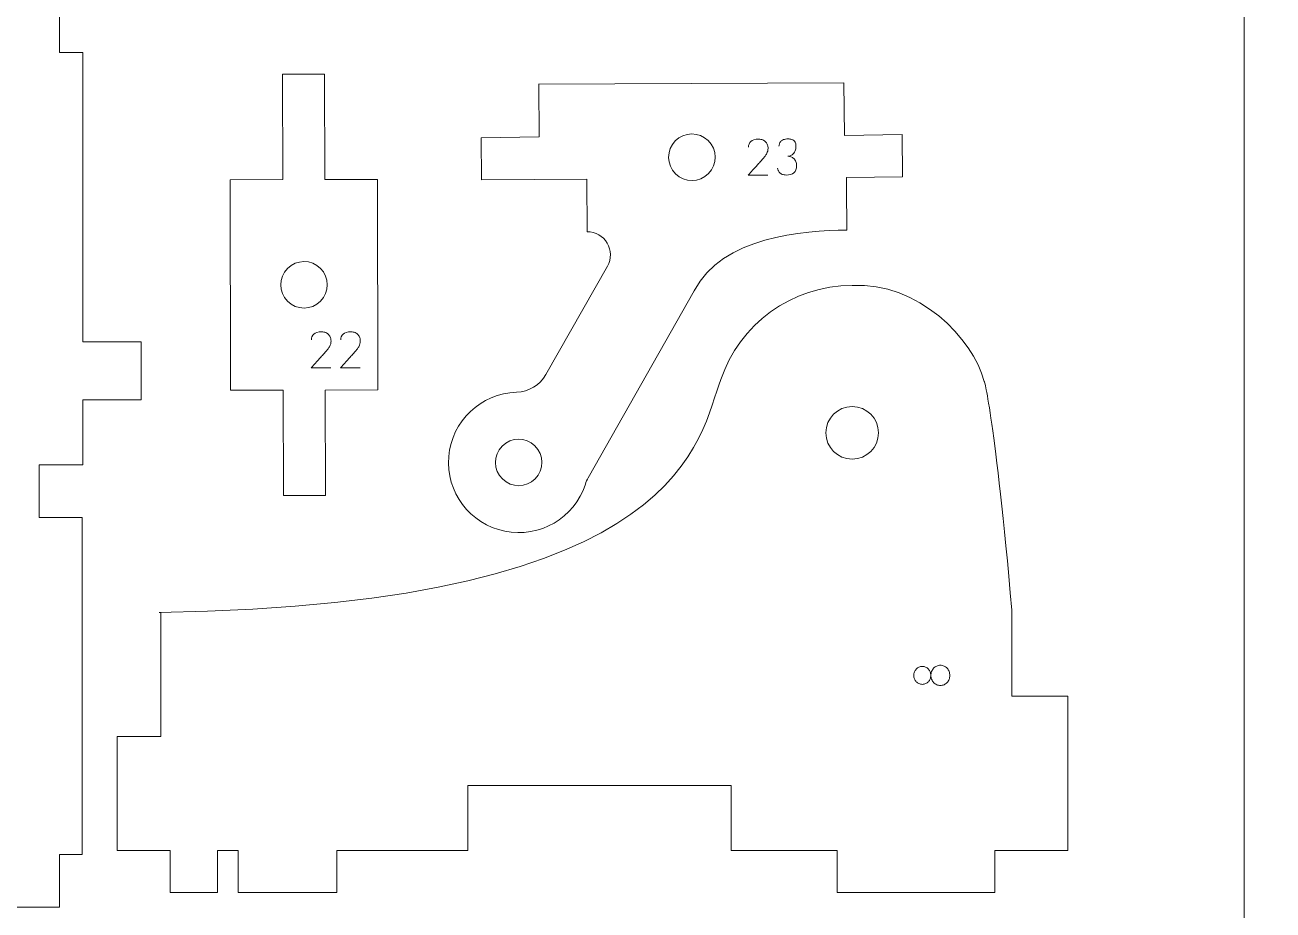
# Model space of a CAD drawing. Header units: millimetres. Extents: x 1 to 3601, y 1 to 1248.
# Drawn here: x 1277.3 to 1348.5, y 53 to 103.4 of the extents above; entities that cross this region are included whole.
import ezdxf

# ---------------------------------------------------------------- set-up
doc = ezdxf.new("R2010")
doc.units = ezdxf.units.MM
doc.layers.get('0').update_dxf_attribs({"lineweight": 5})
doc.layers.add('MARCATGE', color=1, linetype='Continuous', lineweight=5)
doc.layers.add('TALL 1', color=4, linetype='Continuous', lineweight=5)

msp = doc.modelspace()

# ---------------------------------------------------------------- linework, layer by layer
for points, knots in [([(1346.816, 111.619), (1346.816, 111.619), (1346.816, 31.619), (1346.816, 31.619), (1346.816, 31.619), (1346.816, 30.19), (1347.578, 28.869), (1348.816, 28.155), (1348.816, 28.155), (1350.054, 27.44), (1351.578, 27.44), (1352.816, 28.155), (1352.816, 28.155), (1354.054, 28.869), (1354.816, 30.19), (1354.816, 31.619), (1354.816, 31.619), (1354.816, 31.619), (1354.816, 111.619), (1354.816, 111.619), (1354.816, 111.619), (1354.816, 113.828), (1353.025, 115.619), (1350.816, 115.619), (1350.816, 115.619), (1348.607, 115.619), (1346.816, 113.828), (1346.816, 111.619)], [0, 0, 0, 0, 0.125, 0.125, 0.125, 0.125, 0.25, 0.25, 0.25, 0.25, 0.375, 0.375, 0.375, 0.375, 0.5, 0.5, 0.5, 0.5, 0.625, 0.625, 0.625, 0.625, 0.75, 0.75, 0.75, 0.75, 1, 1, 1, 1]), ([(1280.65, 85.376), (1280.65, 85.376), (1280.624, 85.38), (1280.624, 85.38), (1280.624, 85.38), (1280.624, 85.38), (1280.624, 101.867), (1280.624, 101.867), (1280.624, 101.867), (1280.624, 101.867), (1280.598, 101.867), (1280.598, 101.867), (1280.598, 101.867), (1280.598, 101.867), (1279.298, 101.867), (1279.298, 101.867), (1279.298, 101.867), (1279.298, 101.867), (1279.298, 104.867), (1279.298, 104.867), (1279.298, 104.867), (1279.298, 104.867), (1266.298, 104.867), (1266.298, 104.867), (1266.298, 104.867), (1266.298, 104.867), (1266.298, 101.867), (1266.298, 101.867), (1266.298, 101.867), (1266.298, 101.867), (1247.298, 101.867), (1247.298, 101.867), (1247.298, 101.867), (1247.298, 101.867), (1247.298, 104.867), (1247.298, 104.867), (1247.298, 104.867), (1247.298, 104.867), (1242.298, 104.867), (1242.298, 104.867), (1242.298, 104.867), (1242.298, 104.867), (1242.298, 101.867), (1242.298, 101.867), (1242.298, 101.867), (1242.298, 101.867), (1239.298, 101.867), (1239.298, 101.867), (1239.298, 101.867), (1239.298, 101.867), (1239.298, 104.867), (1239.298, 104.867), (1239.298, 104.867), (1239.298, 104.867), (1234.298, 104.867), (1234.298, 104.867), (1234.298, 104.867), (1234.298, 104.867), (1234.298, 101.867), (1234.298, 101.867), (1234.298, 101.867), (1234.298, 101.867), (1232.998, 101.867), (1232.998, 101.867), (1232.998, 101.867), (1232.998, 101.867), (1232.998, 78.367), (1232.998, 78.367), (1232.998, 78.367), (1232.998, 78.367), (1242.899, 78.367), (1242.899, 78.367), (1242.899, 78.367), (1242.899, 78.367), (1242.899, 75.367), (1242.899, 75.367), (1242.899, 75.367), (1242.899, 75.367), (1232.998, 75.367), (1232.998, 75.367), (1232.998, 75.367), (1232.998, 75.367), (1232.998, 56.167), (1232.998, 56.167), (1232.998, 56.167), (1232.998, 56.167), (1234.298, 56.167), (1234.298, 56.167), (1234.298, 56.167), (1234.298, 56.167), (1234.298, 53.167), (1234.298, 53.167), (1234.298, 53.167), (1234.298, 53.167), (1249.298, 53.167), (1249.298, 53.167), (1249.298, 53.167), (1249.298, 53.167), (1249.298, 56.167), (1249.298, 56.167), (1249.298, 56.167), (1249.298, 56.167), (1269.298, 56.167), (1269.298, 56.167), (1269.298, 56.167), (1269.298, 56.167), (1269.298, 53.167), (1269.298, 53.167), (1269.298, 53.167), (1269.298, 53.167), (1279.298, 53.167), (1279.298, 53.167), (1279.298, 53.167), (1279.298, 53.167), (1279.298, 56.167), (1279.298, 56.167), (1279.298, 56.167), (1279.298, 56.167), (1280.598, 56.167), (1280.598, 56.167), (1280.598, 56.167), (1280.598, 56.167), (1280.598, 75.367), (1280.598, 75.367), (1280.598, 75.367), (1280.598, 75.367), (1278.129, 75.367), (1278.129, 75.367), (1278.129, 75.367), (1278.129, 75.367), (1278.129, 78.367), (1278.129, 78.367), (1278.129, 78.367), (1278.129, 78.367), (1280.624, 78.367), (1280.624, 78.367), (1280.624, 78.367), (1280.624, 78.367), (1280.624, 82.08), (1280.624, 82.08), (1280.624, 82.08), (1280.624, 82.08), (1280.65, 82.076), (1280.65, 82.076), (1280.65, 82.076), (1280.65, 82.076), (1283.95, 82.076), (1283.95, 82.076), (1283.95, 82.076), (1283.95, 82.076), (1283.95, 85.376), (1283.95, 85.376), (1283.95, 85.376), (1283.95, 85.376), (1280.65, 85.376), (1280.65, 85.376)], [0, 0, 0, 0, 0.025, 0.025, 0.025, 0.025, 0.05, 0.05, 0.05, 0.05, 0.075, 0.075, 0.075, 0.075, 0.1, 0.1, 0.1, 0.1, 0.125, 0.125, 0.125, 0.125, 0.15, 0.15, 0.15, 0.15, 0.175, 0.175, 0.175, 0.175, 0.2, 0.2, 0.2, 0.2, 0.225, 0.225, 0.225, 0.225, 0.25, 0.25, 0.25, 0.25, 0.275, 0.275, 0.275, 0.275, 0.3, 0.3, 0.3, 0.3, 0.325, 0.325, 0.325, 0.325, 0.35, 0.35, 0.35, 0.35, 0.375, 0.375, 0.375, 0.375, 0.4, 0.4, 0.4, 0.4, 0.425, 0.425, 0.425, 0.425, 0.45, 0.45, 0.45, 0.45, 0.475, 0.475, 0.475, 0.475, 0.5, 0.5, 0.5, 0.5, 0.525, 0.525, 0.525, 0.525, 0.55, 0.55, 0.55, 0.55, 0.575, 0.575, 0.575, 0.575, 0.6, 0.6, 0.6, 0.6, 0.625, 0.625, 0.625, 0.625, 0.65, 0.65, 0.65, 0.65, 0.675, 0.675, 0.675, 0.675, 0.7, 0.7, 0.7, 0.7, 0.725, 0.725, 0.725, 0.725, 0.75, 0.75, 0.75, 0.75, 0.775, 0.775, 0.775, 0.775, 0.8, 0.8, 0.8, 0.8, 0.825, 0.825, 0.825, 0.825, 0.85, 0.85, 0.85, 0.85, 0.875, 0.875, 0.875, 0.875, 0.9, 0.9, 0.9, 0.9, 0.925, 0.925, 0.925, 0.925, 0.95, 0.95, 0.95, 0.95, 1, 1, 1, 1]), ([(1292.047, 82.625), (1292.047, 82.625), (1292.061, 76.625), (1292.061, 76.625), (1292.061, 76.625), (1292.061, 76.625), (1294.461, 76.631), (1294.461, 76.631), (1294.461, 76.631), (1294.461, 76.631), (1294.447, 82.631), (1294.447, 82.631), (1294.447, 82.631), (1294.447, 82.631), (1297.447, 82.638), (1297.447, 82.638), (1297.447, 82.638), (1297.447, 82.638), (1297.42, 94.637), (1297.42, 94.637), (1297.42, 94.637), (1297.42, 94.637), (1294.42, 94.631), (1294.42, 94.631), (1294.42, 94.631), (1294.42, 94.631), (1294.407, 100.631), (1294.407, 100.631), (1294.407, 100.631), (1294.407, 100.631), (1292.007, 100.625), (1292.007, 100.625), (1292.007, 100.625), (1292.007, 100.625), (1292.02, 94.625), (1292.02, 94.625), (1292.02, 94.625), (1292.02, 94.625), (1289.02, 94.619), (1289.02, 94.619), (1289.02, 94.619), (1289.02, 94.619), (1289.047, 82.619), (1289.047, 82.619), (1289.047, 82.619), (1289.047, 82.619), (1292.047, 82.625), (1292.047, 82.625)], [0, 0, 0, 0, 0.076923, 0.076923, 0.076923, 0.076923, 0.153846, 0.153846, 0.153846, 0.153846, 0.230769, 0.230769, 0.230769, 0.230769, 0.307692, 0.307692, 0.307692, 0.307692, 0.384615, 0.384615, 0.384615, 0.384615, 0.461538, 0.461538, 0.461538, 0.461538, 0.538462, 0.538462, 0.538462, 0.538462, 0.615385, 0.615385, 0.615385, 0.615385, 0.692308, 0.692308, 0.692308, 0.692308, 0.769231, 0.769231, 0.769231, 0.769231, 0.846154, 0.846154, 0.846154, 0.846154, 1, 1, 1, 1]), ([(1306.609, 100.056), (1306.609, 100.056), (1306.612, 100.056), (1306.612, 100.056), (1306.612, 100.056), (1306.612, 100.056), (1306.634, 97.056), (1306.634, 97.056), (1306.634, 97.056), (1306.634, 97.056), (1306.634, 97.053), (1306.634, 97.053), (1306.634, 97.053), (1306.634, 97.053), (1303.334, 97.012), (1303.334, 97.012), (1303.334, 97.012), (1303.334, 97.012), (1303.352, 94.612), (1303.352, 94.612), (1303.352, 94.612), (1303.352, 94.612), (1309.352, 94.656), (1309.352, 94.656), (1309.352, 94.656), (1309.352, 94.656), (1309.374, 91.656), (1309.374, 91.656), (1309.374, 91.656), (1309.844, 91.659), (1310.281, 91.412), (1310.519, 91.006), (1310.519, 91.006), (1310.757, 90.6), (1310.761, 90.098), (1310.528, 89.689), (1310.528, 89.689), (1310.528, 89.689), (1307.024, 83.516), (1307.024, 83.516), (1307.024, 83.516), (1306.68, 82.909), (1306.044, 82.526), (1305.347, 82.505), (1305.347, 82.505), (1303.316, 82.442), (1301.655, 80.868), (1301.484, 78.844), (1301.484, 78.844), (1301.313, 76.82), (1302.686, 74.989), (1304.677, 74.586), (1304.677, 74.586), (1306.667, 74.183), (1308.644, 75.336), (1309.273, 77.268), (1309.273, 77.268), (1309.315, 77.395), (1309.369, 77.518), (1309.435, 77.635), (1309.435, 77.635), (1309.435, 77.635), (1315.479, 88.283), (1315.479, 88.283), (1315.479, 88.283), (1317.038, 91.377), (1321.732, 91.726), (1324.173, 91.744), (1324.173, 91.744), (1324.173, 91.744), (1324.151, 94.744), (1324.152, 94.744), (1324.152, 94.744), (1324.152, 94.744), (1327.351, 94.788), (1327.351, 94.788), (1327.351, 94.788), (1327.351, 94.788), (1327.334, 97.188), (1327.334, 97.188), (1327.334, 97.188), (1327.334, 97.188), (1324.034, 97.144), (1324.034, 97.144), (1324.034, 97.144), (1324.034, 97.144), (1324.012, 100.144), (1324.012, 100.144), (1324.012, 100.144), (1324.012, 100.144), (1306.609, 100.056), (1306.609, 100.056)], [0, 0, 0, 0, 0.041667, 0.041667, 0.041667, 0.041667, 0.083333, 0.083333, 0.083333, 0.083333, 0.125, 0.125, 0.125, 0.125, 0.166667, 0.166667, 0.166667, 0.166667, 0.208333, 0.208333, 0.208333, 0.208333, 0.25, 0.25, 0.25, 0.25, 0.291667, 0.291667, 0.291667, 0.291667, 0.333333, 0.333333, 0.333333, 0.333333, 0.375, 0.375, 0.375, 0.375, 0.416667, 0.416667, 0.416667, 0.416667, 0.458333, 0.458333, 0.458333, 0.458333, 0.5, 0.5, 0.5, 0.5, 0.541667, 0.541667, 0.541667, 0.541667, 0.583333, 0.583333, 0.583333, 0.583333, 0.625, 0.625, 0.625, 0.625, 0.666667, 0.666667, 0.666667, 0.666667, 0.708333, 0.708333, 0.708333, 0.708333, 0.75, 0.75, 0.75, 0.75, 0.791667, 0.791667, 0.791667, 0.791667, 0.833333, 0.833333, 0.833333, 0.833333, 0.875, 0.875, 0.875, 0.875, 0.916667, 0.916667, 0.916667, 0.916667, 1, 1, 1, 1]), ([(1336.781, 65.193), (1336.781, 65.193), (1336.581, 65.193), (1336.581, 65.193), (1336.581, 65.193), (1336.581, 65.193), (1333.581, 65.193), (1333.581, 65.193), (1333.581, 65.193), (1333.581, 65.193), (1333.581, 70.093), (1333.581, 70.093), (1333.581, 70.093), (1332.635, 80.873), (1332.014, 83.207), (1332.005, 83.118), (1332.005, 83.118), (1331.376, 85.582), (1328.231, 88.793), (1324.48, 88.597), (1324.48, 88.597), (1321.003, 88.597), (1318.051, 86.351), (1316.993, 83.232), (1316.993, 83.232), (1315.757, 80.049), (1315.234, 70.366), (1284.981, 69.961), (1284.981, 69.961), (1284.981, 69.961), (1285.081, 69.961), (1285.081, 69.961), (1285.081, 69.961), (1285.081, 69.961), (1285.081, 62.893), (1285.081, 62.893), (1285.081, 62.893), (1285.081, 62.893), (1282.58, 62.893), (1282.581, 62.893), (1282.581, 62.893), (1282.581, 62.893), (1282.581, 56.393), (1282.581, 56.393), (1282.581, 56.393), (1282.58, 56.393), (1285.602, 56.393), (1285.602, 56.393), (1285.602, 56.393), (1285.602, 56.393), (1285.602, 53.993), (1285.602, 53.993), (1285.602, 53.993), (1285.602, 53.993), (1288.302, 53.993), (1288.302, 53.993), (1288.302, 53.993), (1288.302, 53.993), (1288.302, 56.393), (1288.302, 56.393), (1288.302, 56.393), (1288.302, 56.393), (1289.48, 56.393), (1289.48, 56.393), (1289.48, 56.393), (1289.48, 56.393), (1289.48, 53.993), (1289.48, 53.993), (1289.48, 53.993), (1289.48, 53.993), (1295.102, 53.993), (1295.102, 53.993), (1295.102, 53.993), (1295.102, 53.993), (1295.102, 56.393), (1295.102, 56.393), (1295.102, 56.393), (1295.102, 56.393), (1302.568, 56.393), (1302.568, 56.393), (1302.568, 56.393), (1302.568, 56.393), (1302.581, 56.393), (1302.581, 56.393), (1302.581, 56.393), (1302.581, 56.393), (1302.581, 60.093), (1302.581, 60.093), (1302.581, 60.093), (1302.581, 60.093), (1317.581, 60.093), (1317.581, 60.093), (1317.581, 60.093), (1317.581, 60.093), (1317.581, 56.393), (1317.581, 56.393), (1317.581, 56.393), (1317.581, 56.393), (1323.62, 56.393), (1323.62, 56.393), (1323.62, 56.393), (1323.62, 56.393), (1323.62, 53.993), (1323.62, 53.993), (1323.62, 53.993), (1323.62, 53.993), (1332.62, 53.993), (1332.62, 53.993), (1332.62, 53.993), (1332.62, 53.993), (1332.62, 56.393), (1332.62, 56.393), (1332.62, 56.393), (1332.62, 56.393), (1336.781, 56.393), (1336.781, 56.393), (1336.781, 56.393), (1336.781, 56.393), (1336.781, 65.193), (1336.781, 65.193)], [0, 0, 0, 0, 0.032258, 0.032258, 0.032258, 0.032258, 0.064516, 0.064516, 0.064516, 0.064516, 0.096774, 0.096774, 0.096774, 0.096774, 0.129032, 0.129032, 0.129032, 0.129032, 0.16129, 0.16129, 0.16129, 0.16129, 0.193548, 0.193548, 0.193548, 0.193548, 0.225806, 0.225806, 0.225806, 0.225806, 0.258065, 0.258065, 0.258065, 0.258065, 0.290323, 0.290323, 0.290323, 0.290323, 0.322581, 0.322581, 0.322581, 0.322581, 0.354839, 0.354839, 0.354839, 0.354839, 0.387097, 0.387097, 0.387097, 0.387097, 0.419355, 0.419355, 0.419355, 0.419355, 0.451613, 0.451613, 0.451613, 0.451613, 0.483871, 0.483871, 0.483871, 0.483871, 0.516129, 0.516129, 0.516129, 0.516129, 0.548387, 0.548387, 0.548387, 0.548387, 0.580645, 0.580645, 0.580645, 0.580645, 0.612903, 0.612903, 0.612903, 0.612903, 0.645161, 0.645161, 0.645161, 0.645161, 0.677419, 0.677419, 0.677419, 0.677419, 0.709677, 0.709677, 0.709677, 0.709677, 0.741935, 0.741935, 0.741935, 0.741935, 0.774194, 0.774194, 0.774194, 0.774194, 0.806452, 0.806452, 0.806452, 0.806452, 0.83871, 0.83871, 0.83871, 0.83871, 0.870968, 0.870968, 0.870968, 0.870968, 0.903226, 0.903226, 0.903226, 0.903226, 0.935484, 0.935484, 0.935484, 0.935484, 1, 1, 1, 1]), ([(1328.963, 66.37), (1328.963, 66.301), (1328.95, 66.235), (1328.925, 66.173), (1328.925, 66.173), (1328.9, 66.111), (1328.865, 66.056), (1328.821, 66.01), (1328.821, 66.01), (1328.776, 65.964), (1328.725, 65.928), (1328.667, 65.9), (1328.667, 65.9), (1328.608, 65.873), (1328.545, 65.859), (1328.478, 65.859), (1328.478, 65.859), (1328.41, 65.859), (1328.346, 65.873), (1328.287, 65.9), (1328.287, 65.9), (1328.228, 65.928), (1328.176, 65.964), (1328.132, 66.01), (1328.132, 66.01), (1328.088, 66.056), (1328.053, 66.111), (1328.027, 66.173), (1328.027, 66.173), (1328.002, 66.235), (1327.989, 66.301), (1327.989, 66.37), (1327.989, 66.37), (1327.989, 66.44), (1328.002, 66.506), (1328.027, 66.568), (1328.027, 66.568), (1328.053, 66.63), (1328.088, 66.684), (1328.132, 66.73), (1328.132, 66.73), (1328.176, 66.776), (1328.228, 66.813), (1328.287, 66.84), (1328.287, 66.84), (1328.346, 66.867), (1328.41, 66.881), (1328.478, 66.881), (1328.478, 66.881), (1328.545, 66.881), (1328.608, 66.867), (1328.667, 66.84), (1328.667, 66.84), (1328.725, 66.813), (1328.776, 66.776), (1328.821, 66.73), (1328.821, 66.73), (1328.865, 66.684), (1328.9, 66.63), (1328.925, 66.568), (1328.925, 66.568), (1328.95, 66.506), (1328.963, 66.44), (1328.963, 66.37)], [0, 0, 0, 0, 0.058824, 0.058824, 0.058824, 0.058824, 0.117647, 0.117647, 0.117647, 0.117647, 0.176471, 0.176471, 0.176471, 0.176471, 0.235294, 0.235294, 0.235294, 0.235294, 0.294118, 0.294118, 0.294118, 0.294118, 0.352941, 0.352941, 0.352941, 0.352941, 0.411765, 0.411765, 0.411765, 0.411765, 0.470588, 0.470588, 0.470588, 0.470588, 0.529412, 0.529412, 0.529412, 0.529412, 0.588235, 0.588235, 0.588235, 0.588235, 0.647059, 0.647059, 0.647059, 0.647059, 0.705882, 0.705882, 0.705882, 0.705882, 0.764706, 0.764706, 0.764706, 0.764706, 0.823529, 0.823529, 0.823529, 0.823529, 0.882353, 0.882353, 0.882353, 0.882353, 1, 1, 1, 1]), ([(1330.047, 66.37), (1330.047, 66.291), (1330.033, 66.217), (1330.004, 66.147), (1330.004, 66.147), (1329.976, 66.078), (1329.937, 66.017), (1329.887, 65.964), (1329.887, 65.964), (1329.837, 65.911), (1329.78, 65.87), (1329.714, 65.84), (1329.714, 65.84), (1329.648, 65.81), (1329.578, 65.794), (1329.505, 65.794), (1329.505, 65.794), (1329.432, 65.794), (1329.362, 65.81), (1329.296, 65.84), (1329.296, 65.84), (1329.23, 65.87), (1329.173, 65.911), (1329.124, 65.964), (1329.124, 65.964), (1329.075, 66.017), (1329.036, 66.078), (1329.007, 66.147), (1329.007, 66.147), (1328.978, 66.217), (1328.963, 66.291), (1328.963, 66.37), (1328.963, 66.37), (1328.963, 66.449), (1328.978, 66.524), (1329.007, 66.595), (1329.007, 66.595), (1329.036, 66.665), (1329.075, 66.727), (1329.124, 66.779), (1329.124, 66.779), (1329.173, 66.832), (1329.23, 66.874), (1329.296, 66.904), (1329.296, 66.904), (1329.362, 66.934), (1329.432, 66.949), (1329.505, 66.949), (1329.505, 66.949), (1329.578, 66.949), (1329.648, 66.934), (1329.714, 66.904), (1329.714, 66.904), (1329.78, 66.874), (1329.837, 66.832), (1329.887, 66.779), (1329.887, 66.779), (1329.937, 66.727), (1329.976, 66.665), (1330.004, 66.595), (1330.004, 66.595), (1330.033, 66.524), (1330.047, 66.449), (1330.047, 66.37)], [0, 0, 0, 0, 0.058824, 0.058824, 0.058824, 0.058824, 0.117647, 0.117647, 0.117647, 0.117647, 0.176471, 0.176471, 0.176471, 0.176471, 0.235294, 0.235294, 0.235294, 0.235294, 0.294118, 0.294118, 0.294118, 0.294118, 0.352941, 0.352941, 0.352941, 0.352941, 0.411765, 0.411765, 0.411765, 0.411765, 0.470588, 0.470588, 0.470588, 0.470588, 0.529412, 0.529412, 0.529412, 0.529412, 0.588235, 0.588235, 0.588235, 0.588235, 0.647059, 0.647059, 0.647059, 0.647059, 0.705882, 0.705882, 0.705882, 0.705882, 0.764706, 0.764706, 0.764706, 0.764706, 0.823529, 0.823529, 0.823529, 0.823529, 0.882353, 0.882353, 0.882353, 0.882353, 1, 1, 1, 1])]:
    msp.add_open_spline(points, degree=3, knots=knots)
at = {"layer": 'MARCATGE'}
for points, knots in [([(1318.558, 94.884), (1318.728, 95.072), (1318.881, 95.242), (1319.018, 95.395), (1319.018, 95.395), (1319.077, 95.459), (1319.134, 95.523), (1319.192, 95.586), (1319.192, 95.586), (1319.249, 95.65), (1319.301, 95.709), (1319.347, 95.761), (1319.347, 95.761), (1319.393, 95.814), (1319.432, 95.859), (1319.463, 95.896), (1319.463, 95.896), (1319.494, 95.932), (1319.512, 95.955), (1319.518, 95.965), (1319.518, 95.965), (1319.529, 95.983), (1319.544, 96.006), (1319.563, 96.031), (1319.563, 96.031), (1319.582, 96.056), (1319.6, 96.086), (1319.618, 96.121), (1319.618, 96.121), (1319.636, 96.156), (1319.651, 96.197), (1319.665, 96.244), (1319.665, 96.244), (1319.678, 96.291), (1319.684, 96.346), (1319.684, 96.408), (1319.684, 96.408), (1319.684, 96.47), (1319.674, 96.532), (1319.653, 96.594), (1319.653, 96.594), (1319.633, 96.656), (1319.601, 96.712), (1319.557, 96.762), (1319.557, 96.762), (1319.514, 96.812), (1319.458, 96.852), (1319.389, 96.883), (1319.389, 96.883), (1319.321, 96.914), (1319.237, 96.93), (1319.14, 96.93), (1319.14, 96.93), (1318.942, 96.928), (1318.797, 96.885), (1318.704, 96.8), (1318.704, 96.8), (1318.61, 96.715), (1318.564, 96.603), (1318.564, 96.464), (1318.564, 96.464), (1318.564, 96.603), (1318.61, 96.715), (1318.704, 96.8), (1318.704, 96.8), (1318.797, 96.885), (1318.942, 96.928), (1319.14, 96.93), (1319.14, 96.93), (1319.237, 96.93), (1319.321, 96.914), (1319.389, 96.883), (1319.389, 96.883), (1319.458, 96.852), (1319.514, 96.812), (1319.557, 96.762), (1319.557, 96.762), (1319.601, 96.712), (1319.633, 96.656), (1319.653, 96.594), (1319.653, 96.594), (1319.674, 96.532), (1319.684, 96.47), (1319.684, 96.408), (1319.684, 96.408), (1319.684, 96.346), (1319.678, 96.291), (1319.665, 96.244), (1319.665, 96.244), (1319.651, 96.197), (1319.636, 96.156), (1319.618, 96.121), (1319.618, 96.121), (1319.6, 96.086), (1319.582, 96.056), (1319.563, 96.031), (1319.563, 96.031), (1319.544, 96.006), (1319.529, 95.983), (1319.518, 95.965), (1319.518, 95.965), (1319.512, 95.955), (1319.494, 95.932), (1319.463, 95.896), (1319.463, 95.896), (1319.432, 95.859), (1319.393, 95.814), (1319.347, 95.761), (1319.347, 95.761), (1319.301, 95.709), (1319.249, 95.65), (1319.192, 95.586), (1319.192, 95.586), (1319.134, 95.523), (1319.077, 95.459), (1319.018, 95.395), (1319.018, 95.395), (1318.881, 95.242), (1318.728, 95.072), (1318.558, 94.884), (1318.558, 94.884), (1318.558, 94.884), (1319.67, 94.884), (1319.67, 94.884), (1319.67, 94.884), (1319.67, 94.884), (1318.558, 94.884), (1318.558, 94.884)], [0, 0, 0, 0, 0.030303, 0.030303, 0.030303, 0.030303, 0.060606, 0.060606, 0.060606, 0.060606, 0.090909, 0.090909, 0.090909, 0.090909, 0.121212, 0.121212, 0.121212, 0.121212, 0.151515, 0.151515, 0.151515, 0.151515, 0.181818, 0.181818, 0.181818, 0.181818, 0.212121, 0.212121, 0.212121, 0.212121, 0.242424, 0.242424, 0.242424, 0.242424, 0.272727, 0.272727, 0.272727, 0.272727, 0.30303, 0.30303, 0.30303, 0.30303, 0.333333, 0.333333, 0.333333, 0.333333, 0.363636, 0.363636, 0.363636, 0.363636, 0.393939, 0.393939, 0.393939, 0.393939, 0.424242, 0.424242, 0.424242, 0.424242, 0.454545, 0.454545, 0.454545, 0.454545, 0.484848, 0.484848, 0.484848, 0.484848, 0.515152, 0.515152, 0.515152, 0.515152, 0.545455, 0.545455, 0.545455, 0.545455, 0.575758, 0.575758, 0.575758, 0.575758, 0.606061, 0.606061, 0.606061, 0.606061, 0.636364, 0.636364, 0.636364, 0.636364, 0.666667, 0.666667, 0.666667, 0.666667, 0.69697, 0.69697, 0.69697, 0.69697, 0.727273, 0.727273, 0.727273, 0.727273, 0.757576, 0.757576, 0.757576, 0.757576, 0.787879, 0.787879, 0.787879, 0.787879, 0.818182, 0.818182, 0.818182, 0.818182, 0.848485, 0.848485, 0.848485, 0.848485, 0.878788, 0.878788, 0.878788, 0.878788, 0.909091, 0.909091, 0.909091, 0.909091, 0.939394, 0.939394, 0.939394, 0.939394, 1, 1, 1, 1]), ([(1320.229, 95.282), (1320.235, 95.238), (1320.247, 95.194), (1320.267, 95.148), (1320.267, 95.148), (1320.287, 95.102), (1320.315, 95.059), (1320.353, 95.019), (1320.353, 95.019), (1320.391, 94.98), (1320.44, 94.947), (1320.501, 94.922), (1320.501, 94.922), (1320.562, 94.896), (1320.638, 94.884), (1320.728, 94.884), (1320.728, 94.884), (1320.909, 94.886), (1321.051, 94.929), (1321.155, 95.015), (1321.155, 95.015), (1321.258, 95.101), (1321.31, 95.234), (1321.31, 95.414), (1321.31, 95.414), (1321.31, 95.505), (1321.295, 95.584), (1321.266, 95.651), (1321.266, 95.651), (1321.237, 95.719), (1321.198, 95.775), (1321.15, 95.819), (1321.15, 95.819), (1321.102, 95.864), (1321.049, 95.897), (1320.99, 95.919), (1320.99, 95.919), (1320.93, 95.942), (1320.871, 95.953), (1320.81, 95.953), (1320.81, 95.953), (1320.871, 95.951), (1320.928, 95.964), (1320.984, 95.99), (1320.984, 95.99), (1321.039, 96.016), (1321.089, 96.054), (1321.132, 96.102), (1321.132, 96.102), (1321.175, 96.15), (1321.21, 96.206), (1321.236, 96.271), (1321.236, 96.271), (1321.263, 96.336), (1321.276, 96.406), (1321.276, 96.481), (1321.276, 96.481), (1321.276, 96.502), (1321.276, 96.528), (1321.275, 96.56), (1321.275, 96.56), (1321.274, 96.592), (1321.269, 96.625), (1321.26, 96.659), (1321.26, 96.659), (1321.252, 96.693), (1321.239, 96.727), (1321.221, 96.761), (1321.221, 96.761), (1321.203, 96.794), (1321.178, 96.825), (1321.145, 96.852), (1321.145, 96.852), (1321.112, 96.88), (1321.069, 96.901), (1321.018, 96.917), (1321.018, 96.917), (1320.966, 96.933), (1320.903, 96.941), (1320.83, 96.941), (1320.83, 96.941), (1320.717, 96.941), (1320.627, 96.927), (1320.561, 96.9), (1320.561, 96.9), (1320.494, 96.873), (1320.442, 96.839), (1320.405, 96.799), (1320.405, 96.799), (1320.369, 96.758), (1320.343, 96.714), (1320.329, 96.666), (1320.329, 96.666), (1320.315, 96.618), (1320.305, 96.572), (1320.299, 96.529), (1320.299, 96.529), (1320.305, 96.572), (1320.315, 96.618), (1320.329, 96.666), (1320.329, 96.666), (1320.343, 96.714), (1320.369, 96.758), (1320.405, 96.799), (1320.405, 96.799), (1320.442, 96.839), (1320.494, 96.873), (1320.561, 96.9), (1320.561, 96.9), (1320.627, 96.927), (1320.717, 96.941), (1320.83, 96.941), (1320.83, 96.941), (1320.903, 96.941), (1320.966, 96.933), (1321.018, 96.917), (1321.018, 96.917), (1321.069, 96.901), (1321.112, 96.88), (1321.145, 96.852), (1321.145, 96.852), (1321.178, 96.825), (1321.203, 96.794), (1321.221, 96.761), (1321.221, 96.761), (1321.239, 96.727), (1321.252, 96.693), (1321.26, 96.659), (1321.26, 96.659), (1321.269, 96.625), (1321.274, 96.593), (1321.275, 96.562), (1321.275, 96.562), (1321.276, 96.531), (1321.276, 96.504), (1321.276, 96.481), (1321.276, 96.481), (1321.276, 96.406), (1321.263, 96.336), (1321.236, 96.271), (1321.236, 96.271), (1321.21, 96.206), (1321.175, 96.15), (1321.132, 96.102), (1321.132, 96.102), (1321.089, 96.054), (1321.039, 96.016), (1320.984, 95.99), (1320.984, 95.99), (1320.928, 95.964), (1320.871, 95.951), (1320.81, 95.953), (1320.81, 95.953), (1320.871, 95.953), (1320.93, 95.942), (1320.99, 95.919), (1320.99, 95.919), (1321.049, 95.897), (1321.102, 95.864), (1321.15, 95.819), (1321.15, 95.819), (1321.198, 95.775), (1321.237, 95.719), (1321.266, 95.651), (1321.266, 95.651), (1321.295, 95.584), (1321.31, 95.505), (1321.31, 95.414), (1321.31, 95.414), (1321.31, 95.234), (1321.258, 95.101), (1321.155, 95.015), (1321.155, 95.015), (1321.051, 94.929), (1320.909, 94.886), (1320.728, 94.884), (1320.728, 94.884), (1320.638, 94.884), (1320.562, 94.896), (1320.501, 94.922), (1320.501, 94.922), (1320.44, 94.947), (1320.391, 94.98), (1320.353, 95.019), (1320.353, 95.019), (1320.315, 95.059), (1320.287, 95.102), (1320.267, 95.148), (1320.267, 95.148), (1320.247, 95.194), (1320.235, 95.238), (1320.229, 95.282)], [0, 0, 0, 0, 0.020408, 0.020408, 0.020408, 0.020408, 0.040816, 0.040816, 0.040816, 0.040816, 0.061224, 0.061224, 0.061224, 0.061224, 0.081633, 0.081633, 0.081633, 0.081633, 0.102041, 0.102041, 0.102041, 0.102041, 0.122449, 0.122449, 0.122449, 0.122449, 0.142857, 0.142857, 0.142857, 0.142857, 0.163265, 0.163265, 0.163265, 0.163265, 0.183673, 0.183673, 0.183673, 0.183673, 0.204082, 0.204082, 0.204082, 0.204082, 0.22449, 0.22449, 0.22449, 0.22449, 0.244898, 0.244898, 0.244898, 0.244898, 0.265306, 0.265306, 0.265306, 0.265306, 0.285714, 0.285714, 0.285714, 0.285714, 0.306122, 0.306122, 0.306122, 0.306122, 0.326531, 0.326531, 0.326531, 0.326531, 0.346939, 0.346939, 0.346939, 0.346939, 0.367347, 0.367347, 0.367347, 0.367347, 0.387755, 0.387755, 0.387755, 0.387755, 0.408163, 0.408163, 0.408163, 0.408163, 0.428571, 0.428571, 0.428571, 0.428571, 0.44898, 0.44898, 0.44898, 0.44898, 0.469388, 0.469388, 0.469388, 0.469388, 0.489796, 0.489796, 0.489796, 0.489796, 0.510204, 0.510204, 0.510204, 0.510204, 0.530612, 0.530612, 0.530612, 0.530612, 0.55102, 0.55102, 0.55102, 0.55102, 0.571429, 0.571429, 0.571429, 0.571429, 0.591837, 0.591837, 0.591837, 0.591837, 0.612245, 0.612245, 0.612245, 0.612245, 0.632653, 0.632653, 0.632653, 0.632653, 0.653061, 0.653061, 0.653061, 0.653061, 0.673469, 0.673469, 0.673469, 0.673469, 0.693878, 0.693878, 0.693878, 0.693878, 0.714286, 0.714286, 0.714286, 0.714286, 0.734694, 0.734694, 0.734694, 0.734694, 0.755102, 0.755102, 0.755102, 0.755102, 0.77551, 0.77551, 0.77551, 0.77551, 0.795918, 0.795918, 0.795918, 0.795918, 0.816327, 0.816327, 0.816327, 0.816327, 0.836735, 0.836735, 0.836735, 0.836735, 0.857143, 0.857143, 0.857143, 0.857143, 0.877551, 0.877551, 0.877551, 0.877551, 0.897959, 0.897959, 0.897959, 0.897959, 0.918367, 0.918367, 0.918367, 0.918367, 0.938776, 0.938776, 0.938776, 0.938776, 0.959184, 0.959184, 0.959184, 0.959184, 1, 1, 1, 1]), ([(1293.647, 83.903), (1293.817, 84.092), (1293.97, 84.262), (1294.107, 84.414), (1294.107, 84.414), (1294.166, 84.478), (1294.224, 84.542), (1294.281, 84.606), (1294.281, 84.606), (1294.338, 84.67), (1294.39, 84.728), (1294.436, 84.781), (1294.436, 84.781), (1294.482, 84.834), (1294.521, 84.879), (1294.552, 84.915), (1294.552, 84.915), (1294.583, 84.952), (1294.601, 84.975), (1294.607, 84.984), (1294.607, 84.984), (1294.618, 85.003), (1294.633, 85.025), (1294.652, 85.051), (1294.652, 85.051), (1294.671, 85.076), (1294.689, 85.106), (1294.707, 85.141), (1294.707, 85.141), (1294.725, 85.176), (1294.741, 85.217), (1294.754, 85.264), (1294.754, 85.264), (1294.767, 85.311), (1294.773, 85.365), (1294.773, 85.427), (1294.773, 85.427), (1294.773, 85.49), (1294.763, 85.552), (1294.742, 85.614), (1294.742, 85.614), (1294.722, 85.676), (1294.69, 85.732), (1294.646, 85.782), (1294.646, 85.782), (1294.603, 85.831), (1294.547, 85.872), (1294.479, 85.903), (1294.479, 85.903), (1294.41, 85.934), (1294.327, 85.95), (1294.229, 85.95), (1294.229, 85.95), (1294.031, 85.948), (1293.886, 85.904), (1293.793, 85.82), (1293.793, 85.82), (1293.7, 85.735), (1293.653, 85.623), (1293.653, 85.484), (1293.653, 85.484), (1293.653, 85.623), (1293.7, 85.735), (1293.793, 85.82), (1293.793, 85.82), (1293.886, 85.904), (1294.031, 85.948), (1294.229, 85.95), (1294.229, 85.95), (1294.327, 85.95), (1294.41, 85.934), (1294.479, 85.903), (1294.479, 85.903), (1294.547, 85.872), (1294.603, 85.831), (1294.646, 85.782), (1294.646, 85.782), (1294.69, 85.732), (1294.722, 85.676), (1294.742, 85.614), (1294.742, 85.614), (1294.763, 85.552), (1294.773, 85.49), (1294.773, 85.427), (1294.773, 85.427), (1294.773, 85.365), (1294.767, 85.311), (1294.754, 85.264), (1294.754, 85.264), (1294.741, 85.217), (1294.725, 85.176), (1294.707, 85.141), (1294.707, 85.141), (1294.689, 85.106), (1294.671, 85.076), (1294.652, 85.051), (1294.652, 85.051), (1294.633, 85.025), (1294.618, 85.003), (1294.607, 84.984), (1294.607, 84.984), (1294.601, 84.975), (1294.583, 84.952), (1294.552, 84.915), (1294.552, 84.915), (1294.521, 84.879), (1294.482, 84.834), (1294.436, 84.781), (1294.436, 84.781), (1294.39, 84.728), (1294.338, 84.67), (1294.281, 84.606), (1294.281, 84.606), (1294.224, 84.542), (1294.166, 84.478), (1294.107, 84.414), (1294.107, 84.414), (1293.97, 84.262), (1293.817, 84.092), (1293.647, 83.903), (1293.647, 83.903), (1293.647, 83.903), (1294.759, 83.903), (1294.759, 83.903), (1294.759, 83.903), (1294.759, 83.903), (1293.647, 83.903), (1293.647, 83.903)], [0, 0, 0, 0, 0.030303, 0.030303, 0.030303, 0.030303, 0.060606, 0.060606, 0.060606, 0.060606, 0.090909, 0.090909, 0.090909, 0.090909, 0.121212, 0.121212, 0.121212, 0.121212, 0.151515, 0.151515, 0.151515, 0.151515, 0.181818, 0.181818, 0.181818, 0.181818, 0.212121, 0.212121, 0.212121, 0.212121, 0.242424, 0.242424, 0.242424, 0.242424, 0.272727, 0.272727, 0.272727, 0.272727, 0.30303, 0.30303, 0.30303, 0.30303, 0.333333, 0.333333, 0.333333, 0.333333, 0.363636, 0.363636, 0.363636, 0.363636, 0.393939, 0.393939, 0.393939, 0.393939, 0.424242, 0.424242, 0.424242, 0.424242, 0.454545, 0.454545, 0.454545, 0.454545, 0.484848, 0.484848, 0.484848, 0.484848, 0.515152, 0.515152, 0.515152, 0.515152, 0.545455, 0.545455, 0.545455, 0.545455, 0.575758, 0.575758, 0.575758, 0.575758, 0.606061, 0.606061, 0.606061, 0.606061, 0.636364, 0.636364, 0.636364, 0.636364, 0.666667, 0.666667, 0.666667, 0.666667, 0.69697, 0.69697, 0.69697, 0.69697, 0.727273, 0.727273, 0.727273, 0.727273, 0.757576, 0.757576, 0.757576, 0.757576, 0.787879, 0.787879, 0.787879, 0.787879, 0.818182, 0.818182, 0.818182, 0.818182, 0.848485, 0.848485, 0.848485, 0.848485, 0.878788, 0.878788, 0.878788, 0.878788, 0.909091, 0.909091, 0.909091, 0.909091, 0.939394, 0.939394, 0.939394, 0.939394, 1, 1, 1, 1]), ([(1295.318, 83.903), (1295.487, 84.092), (1295.641, 84.262), (1295.778, 84.414), (1295.778, 84.414), (1295.836, 84.478), (1295.894, 84.542), (1295.952, 84.606), (1295.952, 84.606), (1296.009, 84.67), (1296.061, 84.728), (1296.107, 84.781), (1296.107, 84.781), (1296.153, 84.834), (1296.192, 84.879), (1296.223, 84.915), (1296.223, 84.915), (1296.254, 84.952), (1296.272, 84.975), (1296.278, 84.984), (1296.278, 84.984), (1296.289, 85.003), (1296.304, 85.025), (1296.323, 85.051), (1296.323, 85.051), (1296.342, 85.076), (1296.36, 85.106), (1296.378, 85.141), (1296.378, 85.141), (1296.396, 85.176), (1296.411, 85.217), (1296.424, 85.264), (1296.424, 85.264), (1296.438, 85.311), (1296.444, 85.365), (1296.444, 85.427), (1296.444, 85.427), (1296.444, 85.49), (1296.434, 85.552), (1296.413, 85.614), (1296.413, 85.614), (1296.392, 85.676), (1296.36, 85.732), (1296.317, 85.782), (1296.317, 85.782), (1296.274, 85.831), (1296.218, 85.872), (1296.149, 85.903), (1296.149, 85.903), (1296.081, 85.934), (1295.997, 85.95), (1295.9, 85.95), (1295.9, 85.95), (1295.702, 85.948), (1295.557, 85.904), (1295.463, 85.82), (1295.463, 85.82), (1295.37, 85.735), (1295.324, 85.623), (1295.324, 85.484), (1295.324, 85.484), (1295.324, 85.623), (1295.37, 85.735), (1295.463, 85.82), (1295.463, 85.82), (1295.557, 85.904), (1295.702, 85.948), (1295.9, 85.95), (1295.9, 85.95), (1295.997, 85.95), (1296.081, 85.934), (1296.149, 85.903), (1296.149, 85.903), (1296.218, 85.872), (1296.274, 85.831), (1296.317, 85.782), (1296.317, 85.782), (1296.36, 85.732), (1296.392, 85.676), (1296.413, 85.614), (1296.413, 85.614), (1296.434, 85.552), (1296.444, 85.49), (1296.444, 85.427), (1296.444, 85.427), (1296.444, 85.365), (1296.438, 85.311), (1296.424, 85.264), (1296.424, 85.264), (1296.411, 85.217), (1296.396, 85.176), (1296.378, 85.141), (1296.378, 85.141), (1296.36, 85.106), (1296.342, 85.076), (1296.323, 85.051), (1296.323, 85.051), (1296.304, 85.025), (1296.289, 85.003), (1296.278, 84.984), (1296.278, 84.984), (1296.272, 84.975), (1296.254, 84.952), (1296.223, 84.915), (1296.223, 84.915), (1296.192, 84.879), (1296.153, 84.834), (1296.107, 84.781), (1296.107, 84.781), (1296.061, 84.728), (1296.009, 84.67), (1295.952, 84.606), (1295.952, 84.606), (1295.894, 84.542), (1295.836, 84.478), (1295.778, 84.414), (1295.778, 84.414), (1295.641, 84.262), (1295.487, 84.092), (1295.318, 83.903), (1295.318, 83.903), (1295.318, 83.903), (1296.43, 83.903), (1296.43, 83.903), (1296.43, 83.903), (1296.43, 83.903), (1295.318, 83.903), (1295.318, 83.903)], [0, 0, 0, 0, 0.030303, 0.030303, 0.030303, 0.030303, 0.060606, 0.060606, 0.060606, 0.060606, 0.090909, 0.090909, 0.090909, 0.090909, 0.121212, 0.121212, 0.121212, 0.121212, 0.151515, 0.151515, 0.151515, 0.151515, 0.181818, 0.181818, 0.181818, 0.181818, 0.212121, 0.212121, 0.212121, 0.212121, 0.242424, 0.242424, 0.242424, 0.242424, 0.272727, 0.272727, 0.272727, 0.272727, 0.30303, 0.30303, 0.30303, 0.30303, 0.333333, 0.333333, 0.333333, 0.333333, 0.363636, 0.363636, 0.363636, 0.363636, 0.393939, 0.393939, 0.393939, 0.393939, 0.424242, 0.424242, 0.424242, 0.424242, 0.454545, 0.454545, 0.454545, 0.454545, 0.484848, 0.484848, 0.484848, 0.484848, 0.515152, 0.515152, 0.515152, 0.515152, 0.545455, 0.545455, 0.545455, 0.545455, 0.575758, 0.575758, 0.575758, 0.575758, 0.606061, 0.606061, 0.606061, 0.606061, 0.636364, 0.636364, 0.636364, 0.636364, 0.666667, 0.666667, 0.666667, 0.666667, 0.69697, 0.69697, 0.69697, 0.69697, 0.727273, 0.727273, 0.727273, 0.727273, 0.757576, 0.757576, 0.757576, 0.757576, 0.787879, 0.787879, 0.787879, 0.787879, 0.818182, 0.818182, 0.818182, 0.818182, 0.848485, 0.848485, 0.848485, 0.848485, 0.878788, 0.878788, 0.878788, 0.878788, 0.909091, 0.909091, 0.909091, 0.909091, 0.939394, 0.939394, 0.939394, 0.939394, 1, 1, 1, 1]), ([(1328.963, 66.37), (1328.963, 66.301), (1328.95, 66.235), (1328.925, 66.173), (1328.925, 66.173), (1328.9, 66.111), (1328.865, 66.056), (1328.821, 66.01), (1328.821, 66.01), (1328.776, 65.964), (1328.725, 65.928), (1328.667, 65.9), (1328.667, 65.9), (1328.608, 65.873), (1328.545, 65.859), (1328.478, 65.859), (1328.478, 65.859), (1328.41, 65.859), (1328.346, 65.873), (1328.287, 65.9), (1328.287, 65.9), (1328.228, 65.928), (1328.176, 65.964), (1328.132, 66.01), (1328.132, 66.01), (1328.088, 66.056), (1328.053, 66.111), (1328.027, 66.173), (1328.027, 66.173), (1328.002, 66.235), (1327.989, 66.301), (1327.989, 66.37), (1327.989, 66.37), (1327.989, 66.44), (1328.002, 66.506), (1328.027, 66.568), (1328.027, 66.568), (1328.053, 66.63), (1328.088, 66.684), (1328.132, 66.73), (1328.132, 66.73), (1328.176, 66.776), (1328.228, 66.813), (1328.287, 66.84), (1328.287, 66.84), (1328.346, 66.867), (1328.41, 66.881), (1328.478, 66.881), (1328.478, 66.881), (1328.545, 66.881), (1328.608, 66.867), (1328.667, 66.84), (1328.667, 66.84), (1328.725, 66.813), (1328.776, 66.776), (1328.821, 66.73), (1328.821, 66.73), (1328.865, 66.684), (1328.9, 66.63), (1328.925, 66.568), (1328.925, 66.568), (1328.95, 66.506), (1328.963, 66.44), (1328.963, 66.37)], [0, 0, 0, 0, 0.058824, 0.058824, 0.058824, 0.058824, 0.117647, 0.117647, 0.117647, 0.117647, 0.176471, 0.176471, 0.176471, 0.176471, 0.235294, 0.235294, 0.235294, 0.235294, 0.294118, 0.294118, 0.294118, 0.294118, 0.352941, 0.352941, 0.352941, 0.352941, 0.411765, 0.411765, 0.411765, 0.411765, 0.470588, 0.470588, 0.470588, 0.470588, 0.529412, 0.529412, 0.529412, 0.529412, 0.588235, 0.588235, 0.588235, 0.588235, 0.647059, 0.647059, 0.647059, 0.647059, 0.705882, 0.705882, 0.705882, 0.705882, 0.764706, 0.764706, 0.764706, 0.764706, 0.823529, 0.823529, 0.823529, 0.823529, 0.882353, 0.882353, 0.882353, 0.882353, 1, 1, 1, 1]), ([(1330.047, 66.37), (1330.047, 66.291), (1330.033, 66.217), (1330.004, 66.147), (1330.004, 66.147), (1329.976, 66.078), (1329.937, 66.017), (1329.887, 65.964), (1329.887, 65.964), (1329.837, 65.911), (1329.78, 65.87), (1329.714, 65.84), (1329.714, 65.84), (1329.648, 65.81), (1329.578, 65.794), (1329.505, 65.794), (1329.505, 65.794), (1329.432, 65.794), (1329.362, 65.81), (1329.296, 65.84), (1329.296, 65.84), (1329.23, 65.87), (1329.173, 65.911), (1329.124, 65.964), (1329.124, 65.964), (1329.075, 66.017), (1329.036, 66.078), (1329.007, 66.147), (1329.007, 66.147), (1328.978, 66.217), (1328.963, 66.291), (1328.963, 66.37), (1328.963, 66.37), (1328.963, 66.449), (1328.978, 66.524), (1329.007, 66.595), (1329.007, 66.595), (1329.036, 66.665), (1329.075, 66.727), (1329.124, 66.779), (1329.124, 66.779), (1329.173, 66.832), (1329.23, 66.874), (1329.296, 66.904), (1329.296, 66.904), (1329.362, 66.934), (1329.432, 66.949), (1329.505, 66.949), (1329.505, 66.949), (1329.578, 66.949), (1329.648, 66.934), (1329.714, 66.904), (1329.714, 66.904), (1329.78, 66.874), (1329.837, 66.832), (1329.887, 66.779), (1329.887, 66.779), (1329.937, 66.727), (1329.976, 66.665), (1330.004, 66.595), (1330.004, 66.595), (1330.033, 66.524), (1330.047, 66.449), (1330.047, 66.37)], [0, 0, 0, 0, 0.058824, 0.058824, 0.058824, 0.058824, 0.117647, 0.117647, 0.117647, 0.117647, 0.176471, 0.176471, 0.176471, 0.176471, 0.235294, 0.235294, 0.235294, 0.235294, 0.294118, 0.294118, 0.294118, 0.294118, 0.352941, 0.352941, 0.352941, 0.352941, 0.411765, 0.411765, 0.411765, 0.411765, 0.470588, 0.470588, 0.470588, 0.470588, 0.529412, 0.529412, 0.529412, 0.529412, 0.588235, 0.588235, 0.588235, 0.588235, 0.647059, 0.647059, 0.647059, 0.647059, 0.705882, 0.705882, 0.705882, 0.705882, 0.764706, 0.764706, 0.764706, 0.764706, 0.823529, 0.823529, 0.823529, 0.823529, 0.882353, 0.882353, 0.882353, 0.882353, 1, 1, 1, 1])]:
    msp.add_open_spline(points, degree=3, knots=knots, dxfattribs=at)
at = {"layer": 'TALL 1'}
for points in [[(1316.287, 94.97), (1316.8, 95.491), (1316.794, 96.33), (1316.273, 96.844), (1316.273, 96.844), (1315.752, 97.357), (1314.913, 97.351), (1314.399, 96.83), (1314.399, 96.83), (1313.885, 96.309), (1313.891, 95.47), (1314.413, 94.956), (1314.413, 94.956), (1314.934, 94.442), (1315.773, 94.448), (1316.287, 94.97)], [(1294.168, 89.567), (1293.65, 90.083), (1292.811, 90.081), (1292.295, 89.563), (1292.295, 89.563), (1291.778, 89.044), (1291.78, 88.205), (1292.299, 87.689), (1292.299, 87.689), (1292.818, 87.173), (1293.657, 87.175), (1294.173, 87.693), (1294.173, 87.693), (1294.689, 88.212), (1294.687, 89.051), (1294.168, 89.567)], [(1325.98, 80.193), (1325.981, 81.022), (1325.309, 81.693), (1324.481, 81.693), (1324.481, 81.693), (1323.652, 81.693), (1322.981, 81.022), (1322.981, 80.193), (1322.981, 80.193), (1322.981, 79.365), (1323.652, 78.693), (1324.481, 78.693), (1324.481, 78.693), (1325.309, 78.693), (1325.98, 79.365), (1325.98, 80.193)], [(1306.413, 77.576), (1306.927, 78.098), (1306.921, 78.936), (1306.4, 79.45), (1306.4, 79.45), (1305.879, 79.964), (1305.04, 79.958), (1304.526, 79.436), (1304.526, 79.436), (1304.012, 78.915), (1304.019, 78.076), (1304.54, 77.563), (1304.54, 77.563), (1305.061, 77.049), (1305.9, 77.055), (1306.413, 77.576)]]:
    msp.add_open_spline(points, degree=3, knots=[0, 0, 0, 0, 0.2, 0.2, 0.2, 0.2, 0.4, 0.4, 0.4, 0.4, 0.6, 0.6, 0.6, 0.6, 1, 1, 1, 1], dxfattribs=at)

doc.saveas('drawing.dxf')
